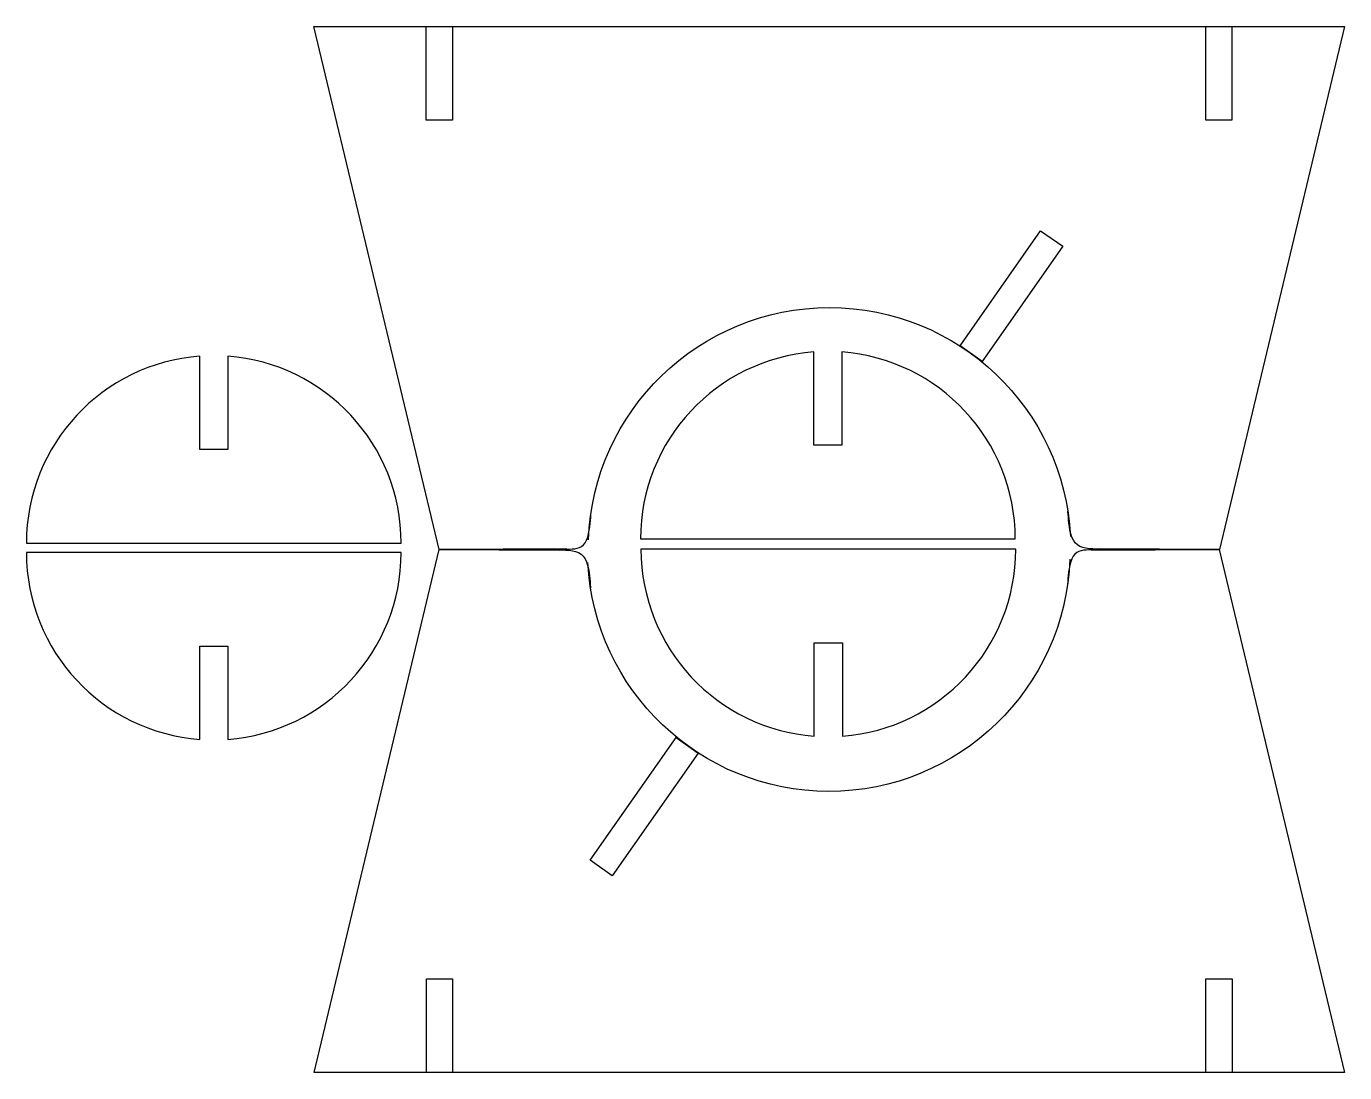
# Model space of a CAD drawing. Header units: millimetres. Extents: x -300 to 279, y -192 to 238.
# Drawn here: x -300.3 to -159.6, y -36.5 to 75.1 of the extents above; entities that cross this region are included whole.
import ezdxf

# ---------------------------------------------------------------- set-up
doc = ezdxf.new("R2010")
doc.units = ezdxf.units.MM
doc.layers.add('CAMADA_1', color=7, linetype='CONTINUOUS')

msp = doc.modelspace()

# ---------------------------------------------------------------- linework, layer by layer
at = {"layer": 'CAMADA_1', "color": 250}
for points, knots in [([(-256.2694, 19.3134), (-256.2694, 19.3134), (-269.6485, 75.1142), (-269.6485, 75.1142), (-269.6485, 75.1142), (-257.6464, 75.1135), (-257.6464, 75.1135)], [0, 0, 0, 0, 0.5, 0.5, 0.5, 1, 1, 1, 1]), ([(-254.8464, 75.1142), (-254.8464, 75.1142), (-257.6464, 75.1142), (-257.6464, 75.1142), (-257.6464, 75.1142), (-257.6464, 65.1142), (-257.6464, 65.1142), (-257.6464, 65.1142), (-254.8464, 65.1142), (-254.8464, 65.1142), (-254.8464, 65.1142), (-254.8464, 75.1142), (-254.8464, 75.1142)], [0, 0, 0, 0, 0.25, 0.25, 0.25, 0.5, 0.5, 0.5, 0.75, 0.75, 0.75, 1, 1, 1, 1]), ([(-254.8464, 75.1133), (-254.8464, 75.1133), (-159.6485, 75.1076), (-159.6485, 75.1076), (-159.6485, 75.1076), (-172.9906, 19.3134), (-172.9906, 19.3134)], [0, 0, 0, 0, 0.5, 0.5, 0.5, 1, 1, 1, 1]), ([(-171.6471, 75.0971), (-171.6471, 75.0971), (-174.4471, 75.0971), (-174.4471, 75.0971), (-174.4471, 75.0971), (-174.4471, 65.0971), (-174.4471, 65.0971), (-174.4471, 65.0971), (-171.6471, 65.0971), (-171.6471, 65.0971), (-171.6471, 65.0971), (-171.6471, 75.0971), (-171.6471, 75.0971)], [0, 0, 0, 0, 0.25, 0.25, 0.25, 0.5, 0.5, 0.5, 0.75, 0.75, 0.75, 1, 1, 1, 1]), ([(-200.6742, 41.0308), (-200.6742, 41.0308), (-198.2987, 39.3674), (-198.2987, 39.3674), (-198.2987, 39.3674), (-189.695, 51.6547), (-189.695, 51.6547), (-189.695, 51.6547), (-192.0706, 53.3181), (-192.0706, 53.3181), (-192.0706, 53.3181), (-200.6742, 41.0308), (-200.6742, 41.0308)], [0, 0, 0, 0, 0.25, 0.25, 0.25, 0.5, 0.5, 0.5, 0.75, 0.75, 0.75, 1, 1, 1, 1]), ([(-240.3296, 20.3173), (-239.8254, 34.0946), (-228.4995, 45.1091), (-214.5993, 45.1092), (-200.8263, 45.1092), (-189.5788, 34.2957), (-188.8835, 20.6956)], [0, 0, 0, 0, 0.5, 0.5, 0.5, 1, 1, 1, 1]), ([(-280.3213, 19.9835), (-280.3213, 19.9835), (-300.3213, 19.9835), (-300.3213, 19.9835), (-300.3213, 30.5246), (-292.1664, 39.1606), (-281.8213, 39.9277), (-281.8213, 39.9277), (-281.8213, 29.9835), (-281.8213, 29.9835), (-281.8213, 29.9835), (-278.8213, 29.9835), (-278.8213, 29.9835), (-278.8213, 29.9835), (-278.8213, 39.9277), (-278.8213, 39.9277), (-268.4762, 39.1606), (-260.3213, 30.5246), (-260.3213, 19.9835), (-260.3213, 19.9835), (-280.3213, 19.9835), (-280.3213, 19.9835)], [0, 0, 0, 0, 0.14285714, 0.14285714, 0.14285714, 0.28571429, 0.28571429, 0.28571429, 0.42857143, 0.42857143, 0.42857143, 0.57142857, 0.57142857, 0.57142857, 0.71428571, 0.71428571, 0.71428571, 0.85714286, 0.85714286, 0.85714286, 1, 1, 1, 1]), ([(-214.7803, 20.432), (-214.7803, 20.432), (-234.7803, 20.432), (-234.7803, 20.432), (-234.7803, 30.9731), (-226.6254, 39.6091), (-216.2803, 40.3762), (-216.2803, 40.3762), (-216.2803, 30.432), (-216.2803, 30.432), (-216.2803, 30.432), (-213.2803, 30.432), (-213.2803, 30.432), (-213.2803, 30.432), (-213.2803, 40.3762), (-213.2803, 40.3762), (-202.9352, 39.6091), (-194.7803, 30.9731), (-194.7803, 20.432), (-194.7803, 20.432), (-214.7803, 20.432), (-214.7803, 20.432)], [0, 0, 0, 0, 0.14285714, 0.14285714, 0.14285714, 0.28571429, 0.28571429, 0.28571429, 0.42857143, 0.42857143, 0.42857143, 0.57142857, 0.57142857, 0.57142857, 0.71428571, 0.71428571, 0.71428571, 0.85714286, 0.85714286, 0.85714286, 1, 1, 1, 1]), ([(-242.6273, 19.3526), (-241.868, 19.3548), (-241.1086, 19.357), (-240.6776, 20.0236), (-240.2467, 20.6903), (-240.1441, 22.0214), (-240.0932, 22.6842), (-240.0423, 23.3471), (-240.0432, 23.3417), (-240.044, 23.3363)], [0, 0, 0, 0, 0.33333333, 0.33333333, 0.33333333, 0.66666667, 0.66666667, 0.66666667, 1, 1, 1, 1]), ([(-185.7356, 19.3502), (-186.7735, 19.3532), (-187.8114, 19.3562), (-188.3821, 20.0261), (-188.9528, 20.6961), (-189.0563, 22.033), (-189.1085, 22.7042), (-189.1607, 23.3755), (-189.1615, 23.381), (-189.1624, 23.3866)], [0, 0, 0, 0, 0.33333333, 0.33333333, 0.33333333, 0.66666667, 0.66666667, 0.66666667, 1, 1, 1, 1]), ([(-280.3244, 18.9893), (-280.3244, 18.9893), (-260.3244, 18.9893), (-260.3244, 18.9893), (-260.3244, 8.4482), (-268.4793, -0.1878), (-278.8244, -0.9549), (-278.8244, -0.9549), (-278.8244, 8.9893), (-278.8244, 8.9893), (-278.8244, 8.9893), (-281.8244, 8.9893), (-281.8244, 8.9893), (-281.8244, 8.9893), (-281.8244, -0.9549), (-281.8244, -0.9549), (-292.1695, -0.1878), (-300.3244, 8.4482), (-300.3244, 18.9893), (-300.3244, 18.9893), (-280.3244, 18.9893), (-280.3244, 18.9893)], [0, 0, 0, 0, 0.14285714, 0.14285714, 0.14285714, 0.28571429, 0.28571429, 0.28571429, 0.42857143, 0.42857143, 0.42857143, 0.57142857, 0.57142857, 0.57142857, 0.71428571, 0.71428571, 0.71428571, 0.85714286, 0.85714286, 0.85714286, 1, 1, 1, 1]), ([(-174.4265, -36.5098), (-174.4265, -36.5098), (-269.6244, -36.5041), (-269.6244, -36.5041), (-269.6244, -36.5041), (-256.2823, 19.2901), (-256.2823, 19.2901)], [0, 0, 0, 0, 0.5, 0.5, 0.5, 1, 1, 1, 1]), ([(-242.6273, 19.3592), (-242.6273, 19.3592), (-256.2694, 19.3134), (-256.2694, 19.3134), (-256.2694, 19.3134), (-242.6273, 19.3592), (-242.6273, 19.3592)], [0, 0, 0, 0, 0.5, 0.5, 0.5, 1, 1, 1, 1]), ([(-243.5373, 19.2533), (-242.4994, 19.2503), (-241.4615, 19.2473), (-240.8908, 18.5774), (-240.3201, 17.9074), (-240.2166, 16.5705), (-240.1644, 15.8993), (-240.1122, 15.228), (-240.1114, 15.2225), (-240.1105, 15.2169)], [0, 0, 0, 0, 0.33333333, 0.33333333, 0.33333333, 0.66666667, 0.66666667, 0.66666667, 1, 1, 1, 1]), ([(-214.7244, 19.3335), (-214.7244, 19.3335), (-194.7244, 19.3335), (-194.7244, 19.3335), (-194.7244, 8.7924), (-202.8793, 0.1564), (-213.2244, -0.6107), (-213.2244, -0.6107), (-213.2244, 9.3335), (-213.2244, 9.3335), (-213.2244, 9.3335), (-216.2244, 9.3335), (-216.2244, 9.3335), (-216.2244, 9.3335), (-216.2244, -0.6107), (-216.2244, -0.6107), (-226.5695, 0.1564), (-234.7244, 8.7924), (-234.7244, 19.3335), (-234.7244, 19.3335), (-214.7244, 19.3335), (-214.7244, 19.3335)], [0, 0, 0, 0, 0.14285714, 0.14285714, 0.14285714, 0.28571429, 0.28571429, 0.28571429, 0.42857143, 0.42857143, 0.42857143, 0.57142857, 0.57142857, 0.57142857, 0.71428571, 0.71428571, 0.71428571, 0.85714286, 0.85714286, 0.85714286, 1, 1, 1, 1]), ([(-186.6456, 19.2509), (-187.4049, 19.2487), (-188.1643, 19.2465), (-188.5953, 18.5799), (-189.0262, 17.9132), (-189.1288, 16.5821), (-189.1797, 15.9193), (-189.2306, 15.2564), (-189.2297, 15.2618), (-189.2289, 15.2672)], [0, 0, 0, 0, 0.33333333, 0.33333333, 0.33333333, 0.66666667, 0.66666667, 0.66666667, 1, 1, 1, 1]), ([(-186.6456, 19.2443), (-186.6456, 19.2443), (-173.0035, 19.2901), (-173.0035, 19.2901), (-173.0035, 19.2901), (-186.6456, 19.2443), (-186.6456, 19.2443)], [0, 0, 0, 0, 0.5, 0.5, 0.5, 1, 1, 1, 1]), ([(-173.0035, 19.2901), (-173.0035, 19.2901), (-159.6244, -36.5107), (-159.6244, -36.5107), (-159.6244, -36.5107), (-171.6265, -36.51), (-171.6265, -36.51)], [0, 0, 0, 0, 0.5, 0.5, 0.5, 1, 1, 1, 1]), ([(-188.9433, 18.2862), (-189.4475, 4.5089), (-200.7734, -6.5056), (-214.6736, -6.5057), (-228.4466, -6.5057), (-239.6941, 4.3078), (-240.3894, 17.9079)], [0, 0, 0, 0, 0.5, 0.5, 0.5, 1, 1, 1, 1]), ([(-228.6119, -2.4177), (-228.6119, -2.4177), (-230.9874, -0.7543), (-230.9874, -0.7543), (-230.9874, -0.7543), (-240.1646, -13.8608), (-240.1646, -13.8608), (-240.1646, -13.8608), (-237.7891, -15.5241), (-237.7891, -15.5241), (-237.7891, -15.5241), (-228.6119, -2.4177), (-228.6119, -2.4177)], [0, 0, 0, 0, 0.25, 0.25, 0.25, 0.5, 0.5, 0.5, 0.75, 0.75, 0.75, 1, 1, 1, 1]), ([(-257.6258, -36.4936), (-257.6258, -36.4936), (-254.8258, -36.4936), (-254.8258, -36.4936), (-254.8258, -36.4936), (-254.8258, -26.4936), (-254.8258, -26.4936), (-254.8258, -26.4936), (-257.6258, -26.4936), (-257.6258, -26.4936), (-257.6258, -26.4936), (-257.6258, -36.4936), (-257.6258, -36.4936)], [0, 0, 0, 0, 0.25, 0.25, 0.25, 0.5, 0.5, 0.5, 0.75, 0.75, 0.75, 1, 1, 1, 1]), ([(-174.4265, -36.5107), (-174.4265, -36.5107), (-171.6265, -36.5107), (-171.6265, -36.5107), (-171.6265, -36.5107), (-171.6265, -26.5107), (-171.6265, -26.5107), (-171.6265, -26.5107), (-174.4265, -26.5107), (-174.4265, -26.5107), (-174.4265, -26.5107), (-174.4265, -36.5107), (-174.4265, -36.5107)], [0, 0, 0, 0, 0.25, 0.25, 0.25, 0.5, 0.5, 0.5, 0.75, 0.75, 0.75, 1, 1, 1, 1])]:
    msp.add_open_spline(points, degree=3, knots=knots, dxfattribs=at)
for points in [[(-256.2823, 19.2901), (-256.2823, 19.2901), (-243.4677, 19.2443), (-243.4677, 19.2443)], [(-172.9906, 19.3134), (-172.9906, 19.3134), (-185.8052, 19.3592), (-185.8052, 19.3592)]]:
    msp.add_open_spline(points, degree=3, dxfattribs=at)

doc.saveas('drawing.dxf')
